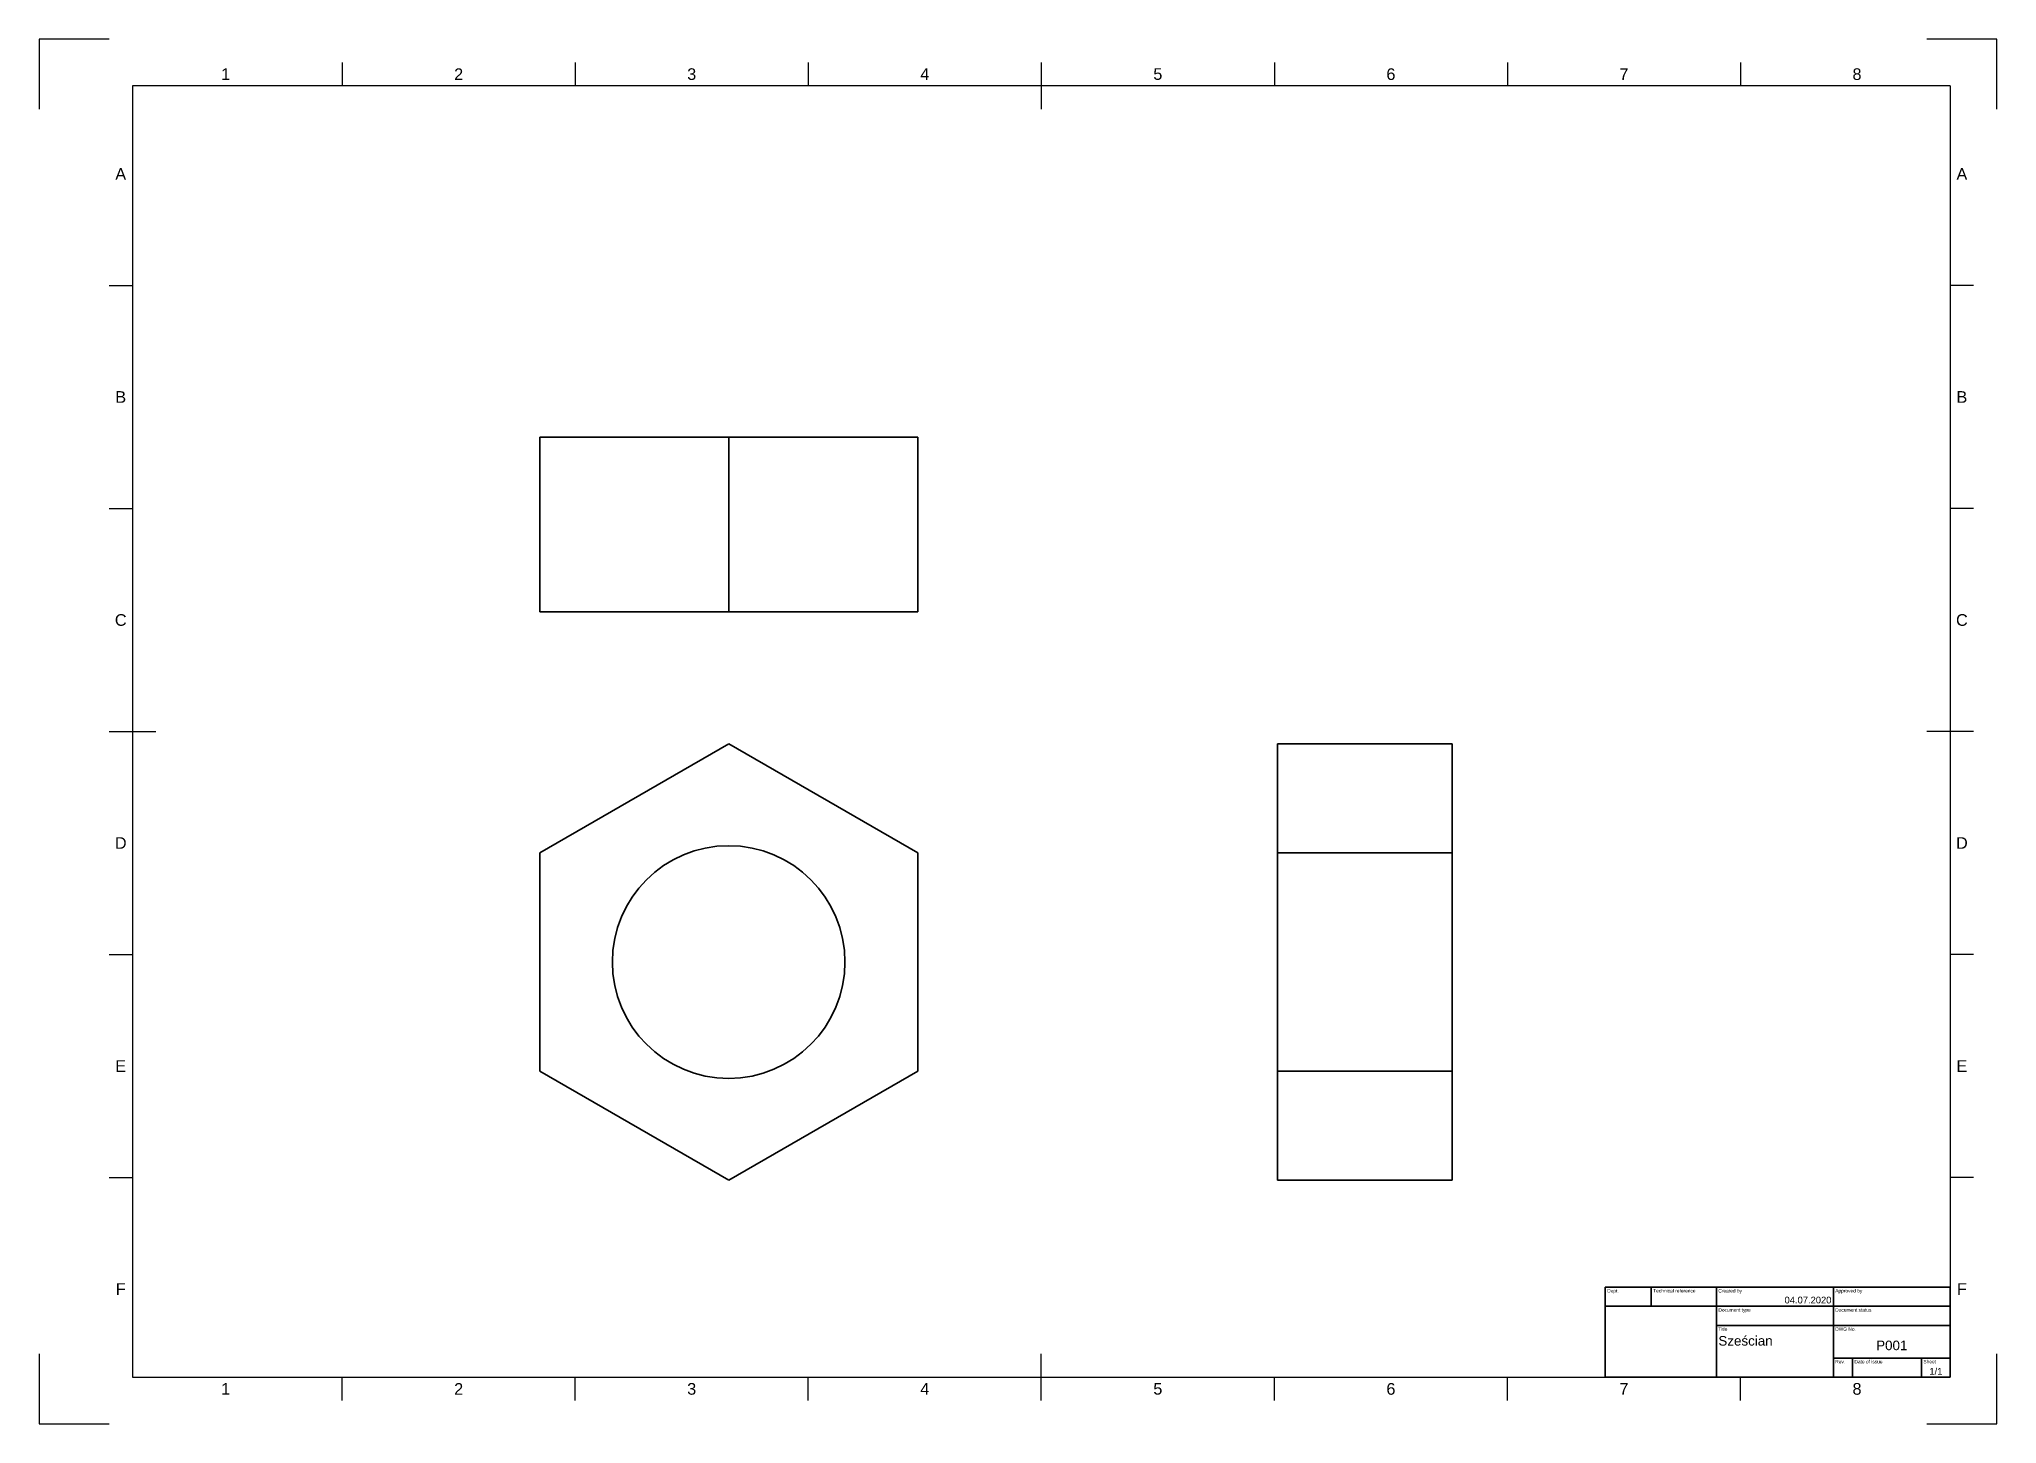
# Model space of a CAD drawing. Header units: millimetres. Extents: x 0 to 420, y 0 to 297.
import ezdxf
from ezdxf.enums import TextEntityAlignment as Align

# ---------------------------------------------------------------- set-up
doc = ezdxf.new("R2010")
doc.units = ezdxf.units.MM
doc.header["$LTSCALE"] = 0.75
for name, color, linetype, lineweight in [('Border', 7, 'Continuous', 25), ('Dimensions', 7, 'Continuous', 25), ('TitleBlock', 7, 'Continuous', 35), ('Visible', 7, 'Continuous', 50)]:
    doc.layers.add(name, color=color, linetype=linetype, lineweight=lineweight)
doc.styles.add('FusionTitle', font='')
doc.styles.get('FusionTitle').set_extended_font_data('Arial Unicode MS')

# ---------------------------------------------------------------- blocks, each defined once
blk = doc.blocks.new('ISO_A3_SHEET')
at = {"layer": 'Border'}
for p, q in [((15, 297), (0, 297)), ((0, 297), (0, 282)), ((420, 297), (405, 297)), ((420, 282), (420, 297)), ((65, 292), (65, 287)), ((115, 292), (115, 287)), ((165, 292), (165, 287)), ((215, 292), (215, 282)), ((265, 292), (265, 287)), ((315, 292), (315, 287)), ((365, 292), (365, 287)), ((410, 287), (20, 287)), ((20, 287), (20, 10)), ((410, 287), (410, 10)), ((15, 244.16666), (20, 244.16666)), ((415, 244.16666), (410, 244.16666)), ((15, 196.33333), (20, 196.33333)), ((415, 196.33333), (410, 196.33333)), ((15, 148.5), (25, 148.5)), ((415, 148.5), (405, 148.5)), ((15, 100.66667), (20, 100.66667)), ((415, 100.66667), (410, 100.66667)), ((15, 52.83334), (20, 52.83334)), ((415, 52.83334), (410, 52.83334)), ((0, 15), (0, 0)), ((215, 5), (215, 15)), ((420, 0), (420, 15)), ((20, 10), (410, 10)), ((65, 5), (65, 10)), ((115, 5), (115, 10)), ((165, 5), (165, 10)), ((265, 5), (265, 10)), ((315, 5), (315, 10)), ((365, 5), (365, 10)), ((0, 0), (15, 0)), ((405, 0), (420, 0))]:
    blk.add_line(p, q, dxfattribs=at)
at = {"layer": 'Border', "style": 'FusionTitle'}
for s, p in [('1', (40, 289.5)), ('2', (90, 289.5)), ('3', (140, 289.5)), ('4', (190, 289.5)), ('5', (240, 289.5)), ('6', (290, 289.5)), ('7', (340, 289.5)), ('8', (390, 289.5)), ('A', (17.5, 268.08333)), ('A', (412.5, 268.08333)), ('B', (17.5, 220.25)), ('B', (412.5, 220.25)), ('C', (17.5, 172.41667)), ('C', (412.5, 172.41667)), ('D', (17.5, 124.58334)), ('D', (412.5, 124.58334)), ('E', (17.5, 76.75001)), ('E', (412.5, 76.75001)), ('F', (17.5, 28.91668)), ('F', (412.5, 28.91668)), ('1', (40, 7.5)), ('2', (90, 7.5)), ('3', (140, 7.5)), ('4', (190, 7.5)), ('5', (240, 7.5)), ('6', (290, 7.5)), ('7', (340, 7.5)), ('8', (390, 7.5))]:
    blk.add_text(s, height=2.5, dxfattribs=at).set_placement(p, align=Align.MIDDLE)
blk = doc.blocks.new('ISO_TITLEBLOCK')
at = {"layer": 'TitleBlock'}
for p, q in [((0, 47), (-180, 47)), ((-180, 47), (-180, 0)), ((-156, 37), (-156, 47)), ((-122, 0), (-122, 47)), ((-61, 0), (-61, 47)), ((0, 0), (0, 47)), ((-180, 37), (0, 37)), ((-122, 27), (0, 27)), ((-180, 0), (0, 0)), ((-61, 10), (0, 10)), ((-51, 0), (-51, 10)), ((-15, 0), (-15, 10))]:
    blk.add_line(p, q, dxfattribs=at)
at = {"layer": 'TitleBlock', "style": 'FusionTitle'}
for s, p in [('Dept.', (-179, 46)), ('Technical reference', (-155, 46)), ('Created by', (-121, 46)), ('Approved by', (-60, 46)), ('Document type', (-121, 36)), ('Document status', (-60, 36)), ('Title', (-121, 26)), ('DWG No.', (-60, 26)), ('Rev.', (-60, 9)), ('Date of issue', (-50, 9)), ('Sheet', (-14, 9))]:
    blk.add_text(s, height=1.8, dxfattribs=at).set_placement(p, align=Align.TOP_LEFT)
for tag, p, height in [('DEPT', (-179, 38.5), 3.5), ('TECHNICAL_REFERENCE', (-155, 38.5), 3.5), ('CREATED_BY', (-121, 38.5), 3.5), ('APPROVED_BY', (-60, 38.5), 3.5), ('DOCUMENT_TYPE', (-121, 28.5), 3.5), ('DOCUMENT_STATUS', (-60, 28.5), 3.5), ('TITLE_1', (-121, 16.5), 5), ('TITLE_2', (-121, 9), 5), ('TITLE_3', (-121, 1.5), 5), ('DATE_OF_ISSUE', (-50, 1.5), 3.5)]:
    blk.add_attdef(tag, p, '', height=height, dxfattribs=at)
for tag, p in [('CREATED_DATE', (-62, 38.5)), ('APPROVED_DATE', (-1, 38.5))]:
    blk.add_attdef(tag, text='', height=3.5, dxfattribs=at).set_placement(p, align=Align.RIGHT)
for tag, height, p in [('DRAWING_NUMBER', 5, (-30.5, 16.6)), ('REV', 3.5, (-56, 3.1)), ('SHEET', 3.5, (-7.5, 3.1))]:
    blk.add_attdef(tag, text='', height=height, dxfattribs=at).set_placement(p, align=Align.MIDDLE)

msp = doc.modelspace()

# ---------------------------------------------------------------- linework, layer by layer
at = {"layer": 'Dimensions', "color": 7, "linetype": 'Continuous', "lineweight": 35}
msp.add_circle((147.93, 99.05), 24.95, dxfattribs=at)
at = {"layer": 'Visible', "color": 7, "linetype": 'Continuous', "lineweight": 35}
for p, q in [((107.39, 174.19), (107.39, 211.61)), ((147.93, 211.61), (107.39, 211.61)), ((147.93, 174.19), (147.93, 211.61)), ((188.48, 211.61), (147.93, 211.61)), ((188.48, 174.19), (188.48, 211.61)), ((147.93, 174.19), (107.39, 174.19)), ((188.48, 174.19), (147.93, 174.19)), ((147.93, 145.86), (107.39, 122.46)), ((188.48, 122.46), (147.93, 145.86)), ((265.7, 145.86), (303.12, 145.86)), ((265.7, 122.46), (265.7, 145.86)), ((303.12, 122.46), (303.12, 145.86)), ((107.39, 122.46), (107.39, 75.64)), ((188.48, 75.64), (188.48, 122.46)), ((265.7, 122.46), (303.12, 122.46)), ((265.7, 75.64), (265.7, 122.46)), ((303.12, 75.64), (303.12, 122.46)), ((107.39, 75.64), (147.93, 52.23)), ((147.93, 52.23), (188.48, 75.64)), ((265.7, 75.64), (303.12, 75.64)), ((265.7, 52.23), (265.7, 75.64)), ((303.12, 52.23), (303.12, 75.64)), ((265.7, 52.23), (303.12, 52.23))]:
    msp.add_line(p, q, dxfattribs=at)

# ---------------------------------------------------------------- block references
at = {"layer": 'Border'}
msp.add_blockref('ISO_A3_SHEET', (0, 0), dxfattribs=at)
at = {"layer": 'TitleBlock', "xscale": 0.4111111111111111, "yscale": 0.4111111111111111, "zscale": 0.4111111111111111}
msp.add_blockref('ISO_TITLEBLOCK', (410, 10), dxfattribs=at).add_auto_attribs({'CREATED_DATE': '04.07.2020', 'SHEET': '1/1', 'DRAWING_NUMBER': 'P001', 'TITLE_1': 'Sześcian'})

doc.saveas('drawing.dxf')
